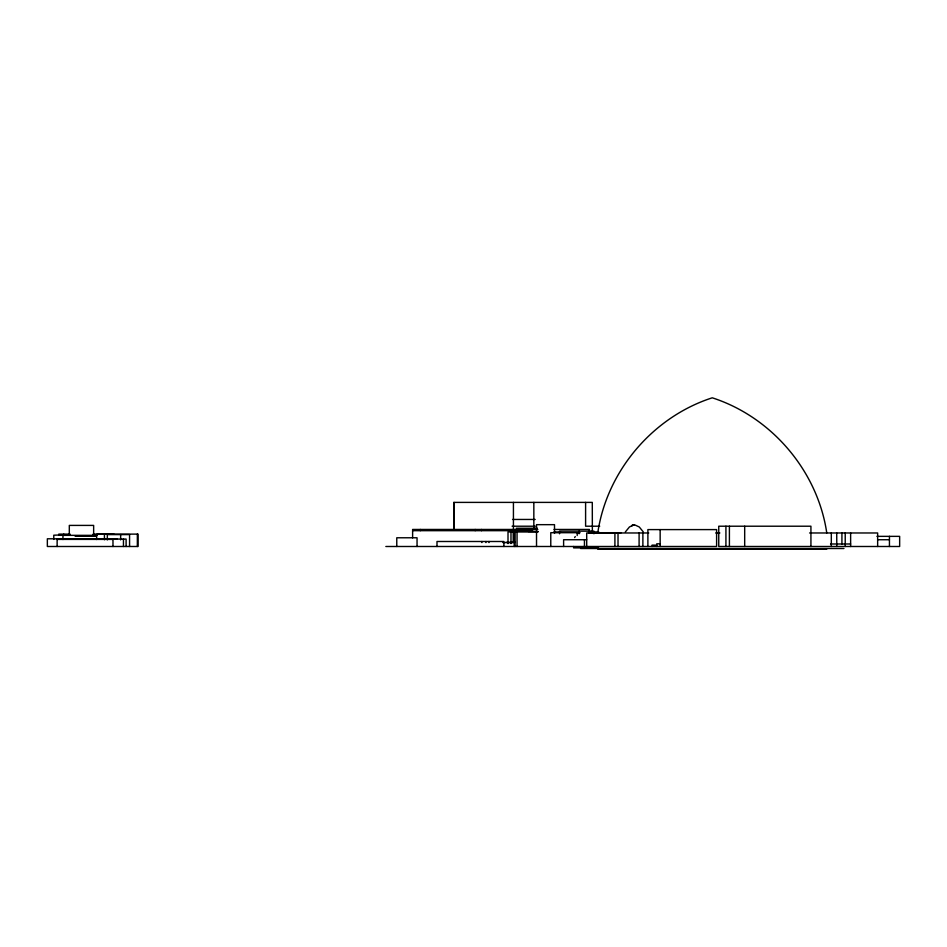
<?xml version="1.0" encoding="UTF-8"?>
<svg xmlns="http://www.w3.org/2000/svg" width="947" height="947" viewBox="0 0 947 947"><rect width="100%" height="100%" fill="white"/><g stroke="black" fill="none" stroke-linecap="round" stroke-linejoin="round"><path stroke-width="1.42" d="M597.758 532.972C606.802 471.144 652.814 416.964 712.262 397.811C771.71 416.964 817.723 471.144 826.767 532.972M625.328 531.977L629.435 526.97L634.336 524.697L639.249 526.97L643.356 531.977M574.628 537.576L575.267 536.558M512.552 519.453L535.185 519.453M512.09 526.212L535.185 526.212M599.711 526.212L585.601 526.212L585.601 502.395M516.281 528.248L537.411 528.248M537.801 529.456L412.62 529.456L412.62 537.86M554.019 529.456L589.401 529.456L589.401 532.297M412.62 530.675L532.463 530.675L532.463 529.456M528.166 531.492L538.074 531.492M538.003 531.965L508.006 531.965L508.006 543.59M553.912 531.965L560.482 531.965M592.81 531.965L598.705 531.894M580.097 532.699L550.775 532.699L550.775 546.49M588.525 532.699L621.161 532.699M648.742 532.972L586.702 532.972L586.702 546.49M715.695 532.972L719.862 532.972M809.567 532.972L877.644 532.972L877.644 546.49M58.761 534.12L70.102 534.12M93.149 534.12L138.096 534.12L138.096 546.49L47.35 546.49L47.35 538.784L117.452 539.056M69.889 534.735L65.603 535.209M92.747 534.735L97.032 534.735M70.066 534.795L58.738 535.209M62.952 535.339L97.21 535.339M75.144 536.286L96.369 536.286M876.958 536.357L899.65 536.357L899.65 546.49L718.749 546.49L718.749 526.212L810.928 526.212L810.928 546.49M57.128 539.399L113.048 539.399M586.702 539.731L563.607 539.731L563.607 546.49M877.644 539.731L889.446 539.731M505.958 542.371L515.121 542.371M502.845 542.572L514.221 542.572L514.221 546.49M660.154 543.791L656.768 543.791L656.768 546.49M830.555 543.992L850.631 543.992M656.768 545.141L652.045 545.141L652.045 546.49M385.843 546.49L716.607 546.49L716.607 529.598L647.89 529.598L647.89 546.49M598.516 547.875L573.633 547.875L573.633 546.49M580.57 548.514L843.955 548.514M597.758 549.189L826.767 549.189M889.446 536.357L889.446 546.49M850.631 532.972L850.631 546.49M845.221 532.972L845.221 546.49M841.919 532.972L841.919 543.992M836.722 532.972L836.793 546.49M831.312 532.972L831.312 546.49M744.685 526.212L744.685 546.49M729.403 526.212L729.403 546.49M725.923 526.212L725.923 546.49M660.154 529.598L660.154 546.49M642.883 532.972L642.883 546.49M639.095 532.972L639.095 546.49M618.024 532.972L618.024 546.49M614.911 532.972L614.911 546.49M593.935 533.788L593.935 531.149L559.559 531.149L559.559 533.788M592.36 532.013L592.289 502.395L453.885 502.395L453.885 530.32M584.453 539.731L584.453 546.49M579.079 531.149L579.079 533.788M577.197 532.699L577.197 535.517M554.504 533.398L554.504 524.662L536.523 524.662L536.523 546.49M533.836 502.395L533.836 528.852M527.372 529.456L527.372 530.675M517.05 531.965L517.05 546.49M515.121 531.965L515.121 546.49M514.245 531.965L514.245 542.371M514.02 531.965L514.02 542.371M513.428 502.395L513.428 530.32M513.227 531.965L513.227 542.371M510.978 531.965L510.978 543.59M503.899 546.49L503.899 541.495L436.993 541.495L436.993 546.49M488.983 541.495L488.983 542.572M485.941 541.495L485.941 542.572M481.893 541.495L481.893 542.572M481.49 529.456L481.49 530.675M475.205 529.456L475.205 530.675M453.944 502.395L453.944 530.32M420.326 529.456L420.326 530.675M417.047 546.49L417.047 537.778L396.769 537.778L396.769 546.49M137.351 534.12L137.351 546.49M129.573 546.49L129.573 534.593L107.331 534.593L107.331 539.885M126.105 546.49L126.105 539.056L112.977 539.056L112.977 546.49M123.453 539.056L123.453 546.49M120.648 534.593L120.648 539.885M113.9 534.12L96.653 534.321L96.653 539.518M104.43 534.321L104.43 539.731M93.646 535.244L93.646 525.407L69.309 525.407L69.309 535.244M66.326 534.735L53.778 535.209L53.778 539.435M63.792 534.12L63.792 534.795M62.952 535.209L62.952 539.518M57.625 538.784L57.625 539.399M57.128 538.784L57.128 546.49M633.436 524.993L631.578 525.656L634.336 524.697L633.436 524.993"/></g></svg>
